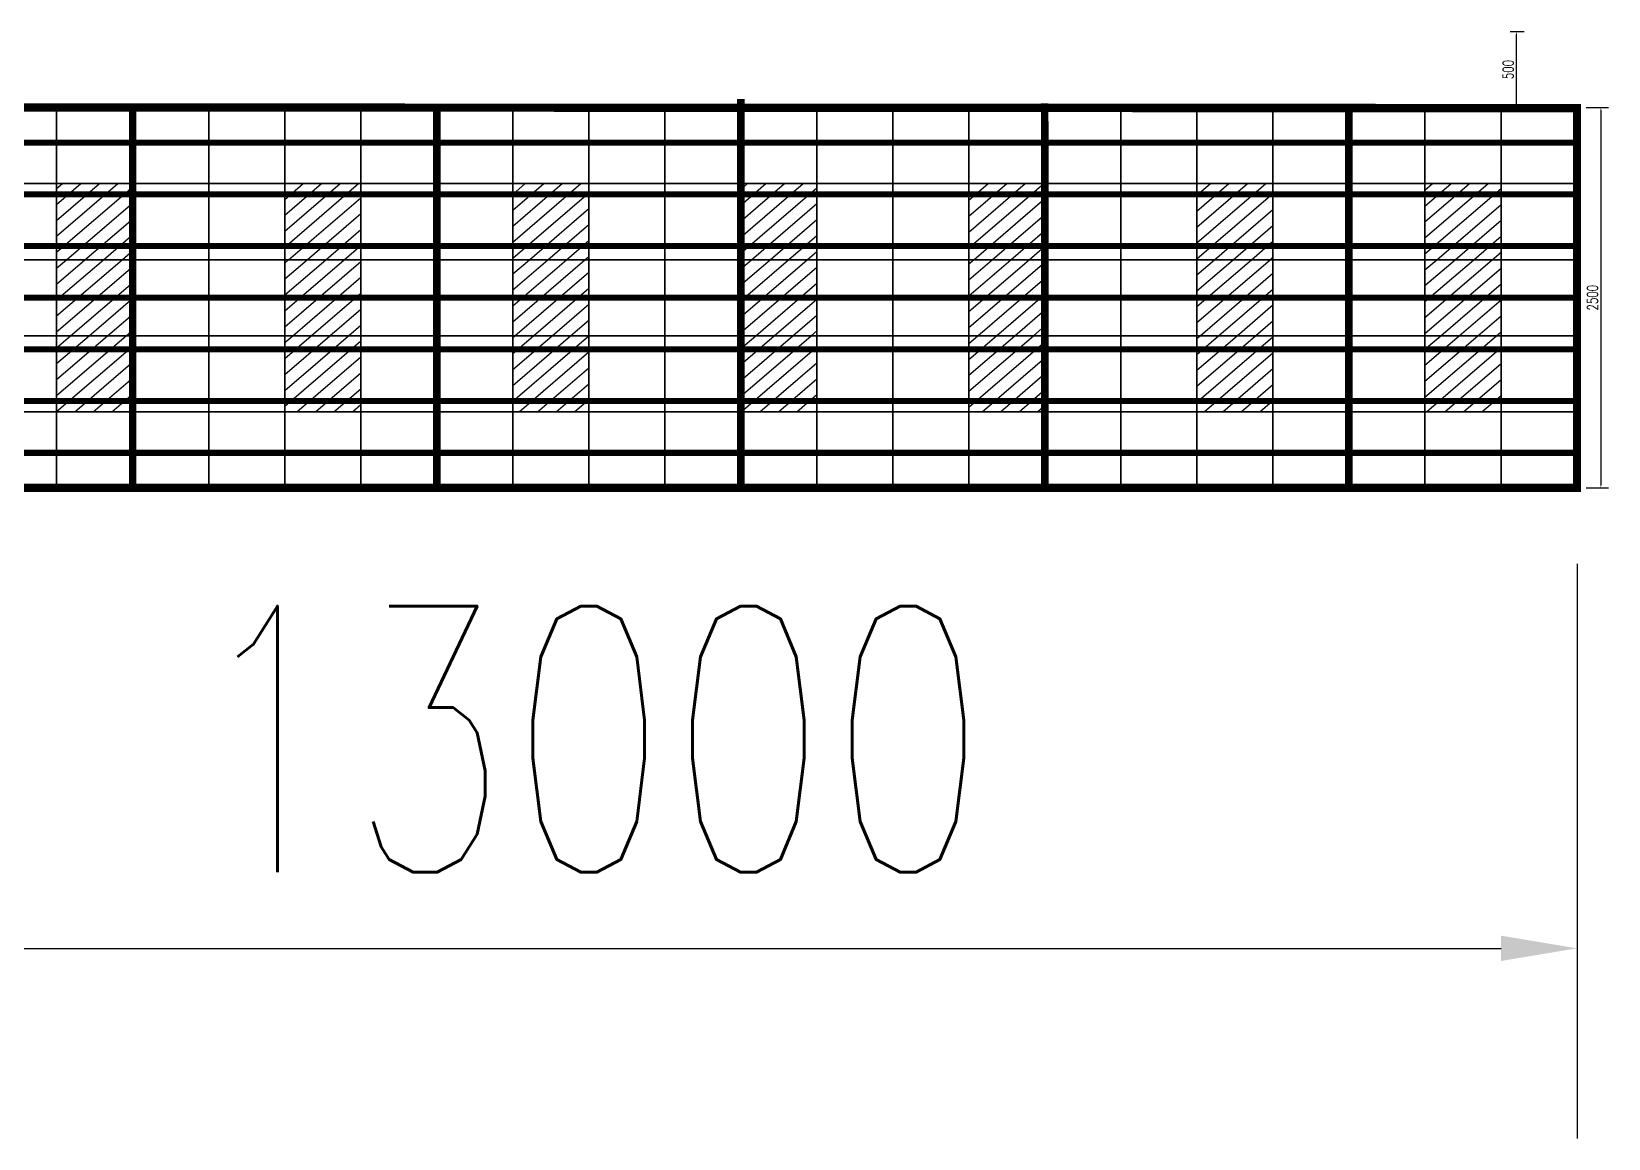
# Model space of a CAD drawing. Extents: x 833816 to 4746262, y -3629782 to -1973088.
# Drawn here: x 2165894 to 2176266, y -2326738 to -2319460 of the extents above; entities that cross this region are included whole.
import ezdxf

# ---------------------------------------------------------------- set-up
doc = ezdxf.new("R2010")
doc.units = 0
doc.header["$LTSCALE"] = 1000
doc.header["$MEASUREMENT"] = 0
doc.header["$PDMODE"] = 32
for name, color, linetype in [('L-TEXT文字标注', 7, 'Continuous'), ('W-FLOAT_BOWL浮筒', 253, 'Continuous'), ('W-STEEL_FRAME钢架', 3, 'Continuous')]:
    doc.layers.add(name, color=color, linetype=linetype)
doc.styles.add('STANDARD_T3', font='simplex.shx', dxfattribs={"width": 0.7, "bigfont": 'gbcbig.shx'})
doc.dimstyles.new('W&&20', dxfattribs={"dimtxt": 70, "dimasz": 20, "dimexe": 50, "dimexo": 60, "dimgap": 20, "dimtad": 1, "dimdec": 0, "dimzin": 0, "dimdsep": 46, "dimtxsty": 'STANDARD_T3', "dimcen": 0.09, "dimclrd": 1, "dimclre": 1, "dimclrt": 7, "dimazin": 2, "dimtfac": 1, "dimtdec": 0, "dimtix": 1, "dimtmove": 1, "dimatfit": 3, "dimfxl": 100, "dimtolj": 1, "dimtzin": 0, "dimarcsym": 0})
doc.dimstyles.new('W&&500', dxfattribs={"dimtxt": 1750, "dimasz": 500, "dimexe": 1250, "dimexo": 1500, "dimgap": 500, "dimtad": 1, "dimdec": 0, "dimzin": 0, "dimdsep": 46, "dimtxsty": 'STANDARD_T3', "dimcen": 0.09, "dimclrd": 1, "dimclre": 1, "dimclrt": 7, "dimazin": 2, "dimtfac": 1, "dimtdec": 0, "dimtix": 1, "dimtmove": 2, "dimatfit": 3, "dimfxl": 100, "dimtolj": 1, "dimtzin": 0, "dimarcsym": 0})

# ---------------------------------------------------------------- blocks, each defined once
blk = doc.blocks.new('浮筒')
at = {"layer": 'W-FLOAT_BOWL浮筒'}
blk.add_lwpolyline([(-230.422514301099, -268.1519436870731), (268.1519436870876, -230.4225143010844), (230.422514301099, 268.1519436870876), (-268.1519436870876, 230.422514301099)], close=True, dxfattribs=at)
blk = doc.blocks.new('空格子')
at = {"layer": 'W-FLOAT_BOWL浮筒'}
h = blk.add_hatch(dxfattribs=at)
h.set_pattern_fill('ANSI31', color=256, scale=50)
h.set_pattern_definition([(45, (0, 0), (-56.12660075668221, 56.12660075668221), [])])
h.paths.add_polyline_path([(218.5956631333102, 262.5550514239585), (-279.9787948548328, 224.8256220379262), (-242.2493654687423, -273.7488359502167), (256.3250925194006, -236.0194065642427)])
blk.add_lwpolyline([(-242.2493654687423, -273.7488359502167), (256.3250925194006, -236.0194065642427), (218.5956631333102, 262.5550514239585), (-279.9787948548328, 224.8256220379262)], close=True, dxfattribs=at)
blk = doc.blocks.new('*D381')
at = {"color": 1, "lineweight": -2, "transparency": 16777216}
for p, q in [((2163059.159883399, -2322960.253148201), (2163059.159883399, -2326738.331990331)), ((2176059.1598834, -2322960.253148324), (2176059.1598834, -2326738.331990331)), ((2163559.159883399, -2325488.331990331), (2175559.1598834, -2325488.331990331))]:
    blk.add_line(p, q, dxfattribs=at)
at = {"color": 1, "transparency": 16777216}
for points in [[(2163559.159883399, -2325404.998656998), (2163559.159883399, -2325571.665323665), (2163059.159883399, -2325488.331990331)], [(2175559.1598834, -2325404.998656998), (2175559.1598834, -2325571.665323665), (2176059.1598834, -2325488.331990331)]]:
    blk.add_solid(points, dxfattribs=at)
at = {"layer": 'Defpoints', "color": 0, "transparency": 16777216}
for p in [(2163059.159883399, -2321460.253148201), (2176059.1598834, -2321460.253148324), (2176059.1598834, -2325488.331990331)]:
    blk.add_point(p, dxfattribs=at)
at = {"color": 7, "transparency": 16777216, "insert": (2169559.159883399, -2324113.331990331), "char_height": 1750, "attachment_point": 5, "style": 'STANDARD_T3'}
blk.add_mtext('\\A1;13000', dxfattribs=at)
blk = doc.blocks.new('*D413')
at = {"layer": 'Defpoints', "color": 0, "transparency": 16777216}
for p in [(2176059.159883389, -2319960.253148305), (2176059.159883401, -2322460.253148322), (2176215.947965149, -2322460.253148322)]:
    blk.add_point(p, dxfattribs=at)
at = {"layer": 'W-STEEL_FRAME钢架', "color": 1, "lineweight": -2, "transparency": 16777216}
for p, q in [((2176119.159883389, -2319960.253148305), (2176265.947965149, -2319960.253148305)), ((2176215.947965149, -2319980.253148305), (2176215.947965149, -2322440.253148322)), ((2176119.159883401, -2322460.253148322), (2176265.947965149, -2322460.253148322))]:
    blk.add_line(p, q, dxfattribs=at)
at = {"layer": 'W-STEEL_FRAME钢架', "color": 1, "transparency": 16777216}
for points in [[(2176212.614631815, -2319980.253148305), (2176219.281298482, -2319980.253148305), (2176215.947965149, -2319960.253148305)], [(2176212.614631815, -2322440.253148322), (2176219.281298482, -2322440.253148322), (2176215.947965149, -2322460.253148322)]]:
    blk.add_solid(points, dxfattribs=at)
at = {"layer": 'W-STEEL_FRAME钢架', "color": 7, "transparency": 16777216, "insert": (2176160.947965148, -2321210.253148314), "char_height": 70, "attachment_point": 5, "rotation": 90, "style": 'STANDARD_T3'}
blk.add_mtext('\\A1;2500', dxfattribs=at)
blk = doc.blocks.new('*U420')
at = {"layer": 'W-STEEL_FRAME钢架', "color": 5, "const_width": 40}
blk.add_lwpolyline([(-6500, 0), (6500, 0)], dxfattribs=at)
blk = doc.blocks.new('*D932')
at = {"layer": 'Defpoints', "color": 0, "transparency": 16777216}
for p in [(2175559.159883415, -2319460.253148322), (2175661.224112098, -2319460.253148322), (2175559.159883415, -2319960.253148319)]:
    blk.add_point(p, dxfattribs=at)
at = {"layer": 'L-TEXT文字标注', "color": 1, "lineweight": -2, "transparency": 16777216}
for p, q in [((2175619.159883415, -2319460.253148322), (2175711.224112098, -2319460.253148322)), ((2175661.224112098, -2319940.253148319), (2175661.224112098, -2319480.253148322)), ((2175619.159883415, -2319960.253148319), (2175711.224112098, -2319960.253148319))]:
    blk.add_line(p, q, dxfattribs=at)
at = {"layer": 'L-TEXT文字标注', "color": 1, "transparency": 16777216}
for points in [[(2175657.890778765, -2319480.253148322), (2175664.557445432, -2319480.253148322), (2175661.224112098, -2319460.253148322)], [(2175657.890778765, -2319940.253148319), (2175664.557445432, -2319940.253148319), (2175661.224112098, -2319960.253148319)]]:
    blk.add_solid(points, dxfattribs=at)
at = {"layer": 'L-TEXT文字标注', "color": 7, "transparency": 16777216, "insert": (2175606.224112097, -2319710.253148321), "char_height": 70, "attachment_point": 5, "rotation": 90, "style": 'STANDARD_T3'}
blk.add_mtext('\\A1;500', dxfattribs=at)

msp = doc.modelspace()

# ---------------------------------------------------------------- linework, layer by layer
at = {"color": 2, "const_width": 50}
for points in [[(2170559.159883388, -2319903.933377458), (2170559.159883393, -2322460.253148131)], [(2166559.159883388, -2319960.25314832), (2166559.159883298, -2322460.253147993)], [(2168559.587303594, -2319958.971617421), (2168559.159883298, -2322460.253148062)], [(2172557.817478372, -2319933.052738857), (2172559.159883394, -2322460.2531482)], [(2174559.159883391, -2319960.253148321), (2174559.159883394, -2322460.253148269)]]:
    msp.add_lwpolyline(points, dxfattribs=at)
at = {"layer": 'W-STEEL_FRAME钢架', "color": 3, "const_width": 53}
msp.add_lwpolyline([(2163078.928385979, -2319958.035079559), (2176059.159883388, -2319960.253148304), (2176059.159883302, -2322460.253148321), (2162159.151430031, -2322460.253147841)], dxfattribs=at)
at = {"layer": 'W-STEEL_FRAME钢架', "color": 5, "const_width": 40}
for points in [[(2163059.159883391, -2320190.272183224), (2176059.159883391, -2320190.272183224)], [(2163059.159883391, -2320530.272183224), (2176059.159883391, -2320530.272183224)], [(2163059.159883391, -2320870.272183224), (2176059.159883391, -2320870.272183224)], [(2163059.159883391, -2321210.272183224), (2176059.159883391, -2321210.272183224)], [(2163059.159883391, -2321550.272183224), (2176059.159883391, -2321550.272183224)], [(2163059.159883391, -2321890.272183224), (2176059.159883391, -2321890.272183224)], [(2161971.92861398, -2322230.272183224), (2176059.159883391, -2322230.272183224)]]:
    msp.add_lwpolyline(points, dxfattribs=at)

# ---------------------------------------------------------------- block references
at = {"rotation": 355.6724123105793}
for p in [(2166321.375350326, -2320705.564653867), (2167821.375350327, -2320705.564653881), (2169321.375350328, -2320705.564653895), (2170821.375350328, -2320705.564653909), (2172321.375350329, -2320705.564653925), (2173821.375350329, -2320705.564653938), (2175321.37535033, -2320705.564653954), (2166321.375350323, -2321205.564653866), (2167821.375350324, -2321205.56465388), (2169321.375350324, -2321205.564653896), (2170821.375350324, -2321205.564653911), (2172321.375350326, -2321205.564653925), (2173821.375350325, -2321205.564653939), (2175321.375350326, -2321205.564653954), (2166321.375350317, -2321705.564653867), (2167821.375350317, -2321705.564653882), (2169321.375350319, -2321705.564653896), (2170821.375350319, -2321705.564653911), (2172321.375350319, -2321705.564653925), (2173821.375350319, -2321705.564653939), (2175321.37535032, -2321705.564653955)]:
    msp.add_blockref('空格子', p, dxfattribs=at)
at = {"layer": 'W-FLOAT_BOWL浮筒', "rotation": 355.6724123106704}
for p in [(2165809.159883412, -2320210.253148227), (2166309.159883413, -2320210.25314823), (2166809.159883411, -2320210.253148235), (2167309.15988341, -2320210.25314824), (2167809.159883411, -2320210.253148245), (2168309.15988341, -2320210.253148249), (2168809.159883412, -2320210.253148253), (2169309.159883411, -2320210.253148259), (2169809.159883412, -2320210.253148264), (2170309.159883411, -2320210.253148268), (2170809.159883412, -2320210.253148272), (2171309.159883411, -2320210.253148277), (2171809.15988341, -2320210.253148282), (2172309.159883411, -2320210.253148287), (2172809.159883411, -2320210.253148292), (2173309.159883409, -2320210.253148297), (2173809.159883412, -2320210.253148299), (2174309.159883412, -2320210.253148306), (2174809.159883411, -2320210.25314831), (2175309.159883411, -2320210.253148316), (2175809.159883412, -2320210.25314832), (2165809.159883402, -2320710.253148222), (2166809.159883403, -2320710.253148232), (2167309.159883404, -2320710.253148236), (2168309.159883403, -2320710.253148245), (2168809.159883404, -2320710.253148252), (2169809.159883404, -2320710.253148261), (2170309.159883404, -2320710.253148266), (2171309.159883405, -2320710.253148276), (2171809.159883405, -2320710.253148281), (2172809.159883404, -2320710.25314829), (2173309.159883405, -2320710.253148295), (2174309.159883405, -2320710.253148305), (2174809.159883406, -2320710.25314831), (2175809.159883405, -2320710.253148318), (2165809.159883399, -2321210.253148223), (2166809.159883399, -2321210.253148231), (2167309.159883399, -2321210.253148237), (2168309.159883399, -2321210.253148245), (2168809.159883399, -2321210.253148252), (2169809.1598834, -2321210.253148261), (2170309.1598834, -2321210.253148265), (2171309.159883399, -2321210.253148275), (2171809.1598834, -2321210.25314828), (2172809.1598834, -2321210.253148289), (2173309.1598834, -2321210.253148294), (2174309.1598834, -2321210.253148305), (2174809.159883401, -2321210.253148309), (2175809.159883401, -2321210.253148319), (2165809.159883394, -2321710.253148222), (2166809.159883393, -2321710.253148232), (2167309.159883393, -2321710.253148238), (2168309.159883395, -2321710.253148246), (2168809.159883394, -2321710.253148252), (2169809.159883394, -2321710.253148261), (2170309.159883395, -2321710.253148267), (2171309.159883395, -2321710.253148274), (2171809.159883396, -2321710.253148281), (2172809.159883396, -2321710.253148289), (2173309.159883395, -2321710.253148295), (2174309.159883396, -2321710.253148304), (2174809.159883397, -2321710.25314831), (2175809.159883397, -2321710.25314832), (2165809.159883393, -2322210.253148226), (2166309.159883391, -2322210.253148229), (2166809.159883392, -2322210.253148236), (2167309.159883393, -2322210.253148241), (2167809.159883393, -2322210.253148245), (2168309.159883393, -2322210.25314825), (2168809.159883393, -2322210.253148253), (2169309.159883393, -2322210.253148259), (2169809.159883392, -2322210.253148263), (2170309.159883394, -2322210.253148267), (2170809.159883393, -2322210.253148272), (2171309.159883392, -2322210.253148278), (2171809.159883393, -2322210.253148282), (2172309.159883394, -2322210.253148286), (2172809.159883392, -2322210.25314829), (2173309.159883393, -2322210.253148295), (2173809.159883392, -2322210.253148301), (2174309.159883393, -2322210.253148305), (2174809.159883393, -2322210.253148309), (2175309.159883392, -2322210.253148314), (2175809.159883393, -2322210.253148319)]:
    msp.add_blockref('浮筒', p, dxfattribs=at)
at = {"layer": 'W-STEEL_FRAME钢架', "color": 0, "linetype": 'ByBlock', "lineweight": -2, "transparency": 16777216}
for p in [(2168938.625115552, -2320190.272183224), (2169063.614320092, -2320530.272183224), (2169195.810919615, -2320870.272183224), (2169313.592729174, -2321210.272183224), (2169438.581933714, -2321550.272183224), (2168955.255273847, -2321890.272183224), (2168788.943673319, -2322230.272183224)]:
    msp.add_blockref('*U420', p, dxfattribs=at)

# ---------------------------------------------------------------- dimensions: what is measured, and where the dimension line sits
dim = msp.add_linear_dim(base=(2176059.1598834, -2325488.331990331), p1=(2163059.159883399, -2321460.253148201), p2=(2176059.1598834, -2321460.253148324), dimstyle='W&&500')
dim.commit()
dim.dimension.update_dxf_attribs({"geometry": '*D381', "text_midpoint": (2169559.159883399, -2324113.331990331)})
at = {"layer": 'L-TEXT文字标注'}
dim = msp.add_aligned_dim(p1=(2175559.159883414, -2319960.253148318), p2=(2175559.159883414, -2319460.253148321), distance=-102.06422868417576, dimstyle='W&&20', dxfattribs=at)
dim.commit()
dim.dimension.update_dxf_attribs({"geometry": '*D932', "text_midpoint": (2175606.224112097, -2319710.253148321)})
at = {"layer": 'W-STEEL_FRAME钢架', "color": 5}
dim = msp.add_linear_dim(base=(2176215.947965149, -2322460.253148322), p1=(2176059.159883388, -2319960.253148304), p2=(2176059.1598834, -2322460.253148321), angle=90, dimstyle='W&&20', dxfattribs=at)
dim.commit()
dim.dimension.update_dxf_attribs({"geometry": '*D413', "text_midpoint": (2176160.947965148, -2321210.253148314)})

doc.saveas('drawing.dxf')
